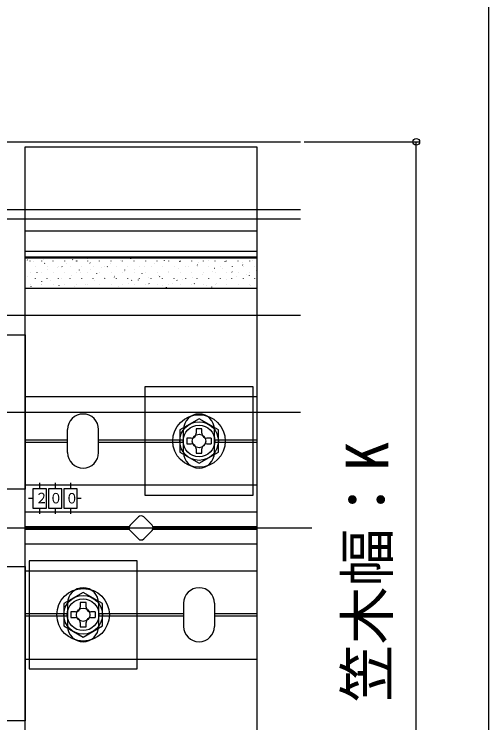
# Model space of a CAD drawing. Units: millimetres, scale not verified. Extents: x -875 to 875, y -1300 to 1292.
# Drawn here: x 752.2 to 875, y -436.3 to -252.8 of the extents above; entities that cross this region are included whole.
import ezdxf
from ezdxf.enums import TextEntityAlignment as Align

# ---------------------------------------------------------------- set-up
doc = ezdxf.new("R2010")
doc.units = ezdxf.units.MM
doc.header["$LTSCALE"] = 8
for name, color, linetype in [('0-3_YKK_12', 2, 'Continuous'), ('0-4_YKK_13', 4, 'Continuous'), ('0-5_YKK_D', 6, 'Continuous'), ('0-6_YKK_ZWAK', 7, 'Continuous'), ('0-7_YSS_K', 3, 'Continuous')]:
    doc.layers.add(name, color=color, linetype=linetype)
doc.styles.add('ＭＳ ゴシック', font='')
doc.styles.get('ＭＳ ゴシック').set_extended_font_data('MS Gothic')

msp = doc.modelspace()

# ---------------------------------------------------------------- linework, layer by layer
at = {"layer": '0-3_YKK_12'}
for p, q in [((224.848, -285.85), (826.228, -285.85)), ((826.228, -305.85), (710, -305.85)), ((826.228, -330.85), (710, -330.85)), ((710, -355.85), (765, -355.85)), ((710, -355.85), (826.228, -355.85))]:
    msp.add_line(p, q, dxfattribs=at)
at = {"layer": '0-4_YKK_13'}
for p, q in [((755, -308.95), (815, -308.95)), ((755, -314.146), (815, -314.146)), ((755, -315.674), (815, -315.674)), ((755, -323.834), (755, -315.674)), ((755, -315.861), (815, -315.861)), ((755.575, -316.467), (755.52, -316.383)), ((756.299, -316.758), (756.299, -316.708)), ((757.083, -316.868), (757.079, -316.858)), ((759.289, -316.758), (759.289, -316.708)), ((759.712, -316.269), (759.708, -316.259)), ((760.079, -317.351), (760.023, -317.268)), ((762.279, -316.758), (762.279, -316.708)), ((765.269, -316.758), (765.269, -316.708)), ((765.807, -317.437), (765.804, -317.428)), ((767.305, -316.431), (767.25, -316.347)), ((768.259, -316.758), (768.259, -316.708)), ((768.419, -316.791), (768.416, -316.782)), ((771.048, -316.192), (771.045, -316.183)), ((771.249, -316.758), (771.249, -316.708)), ((771.808, -317.315), (771.753, -317.232)), ((774.239, -316.758), (774.239, -316.708)), ((777.144, -317.361), (777.141, -317.351)), ((777.229, -316.758), (777.229, -316.708)), ((779.756, -316.715), (779.753, -316.705)), ((780.219, -316.758), (780.219, -316.708)), ((782.385, -316.116), (782.382, -316.106)), ((783.209, -316.758), (783.209, -316.708)), ((786.199, -316.758), (786.199, -316.708)), ((788.481, -317.284), (788.477, -317.274)), ((789.189, -316.758), (789.189, -316.708)), ((790.56, -316.05), (790.505, -315.967)), ((791.093, -316.638), (791.089, -316.628)), ((792.179, -316.758), (792.179, -316.708)), ((793.722, -316.039), (793.718, -316.03)), ((795.063, -316.935), (795.008, -316.851)), ((795.169, -316.758), (795.169, -316.708)), ((798.159, -316.758), (798.159, -316.708)), ((799.817, -317.207), (799.814, -317.198)), ((801.149, -316.758), (801.149, -316.708)), ((802.29, -316.014), (802.234, -315.931)), ((802.429, -316.561), (802.426, -316.552)), ((804.139, -316.758), (804.139, -316.708)), ((805.058, -315.962), (805.055, -315.953)), ((806.793, -316.899), (806.738, -316.815)), ((807.129, -316.758), (807.129, -316.708)), ((810.119, -316.758), (810.119, -316.708)), ((811.154, -317.131), (811.151, -317.121)), ((813.109, -316.758), (813.109, -316.708)), ((813.766, -316.485), (813.763, -316.475)), ((757.674, -318.183), (757.674, -318.133)), ((760.664, -318.183), (760.664, -318.133)), ((760.683, -319.012), (760.68, -319.003)), ((763.312, -318.413), (763.309, -318.404)), ((763.654, -318.183), (763.654, -318.133)), ((764.582, -318.236), (764.527, -318.152)), ((766.644, -318.183), (766.644, -318.133)), ((769.085, -319.12), (769.03, -319.037)), ((769.634, -318.183), (769.634, -318.133)), ((772.02, -318.935), (772.016, -318.926)), ((772.624, -318.183), (772.624, -318.133)), ((774.649, -318.336), (774.645, -318.327)), ((775.614, -318.183), (775.614, -318.133)), ((776.311, -318.2), (776.256, -318.116)), ((778.604, -318.183), (778.604, -318.133)), ((780.815, -319.084), (780.759, -319.001)), ((781.594, -318.183), (781.594, -318.133)), ((783.356, -318.859), (783.353, -318.849)), ((784.584, -318.183), (784.584, -318.133)), ((785.985, -318.26), (785.982, -318.25)), ((787.574, -318.183), (787.574, -318.133)), ((790.564, -318.183), (790.564, -318.133)), ((793.554, -318.183), (793.554, -318.133)), ((794.693, -318.782), (794.69, -318.773)), ((796.544, -318.183), (796.544, -318.133)), ((797.322, -318.183), (797.319, -318.174)), ((799.566, -317.819), (799.511, -317.736)), ((799.534, -318.183), (799.534, -318.133)), ((802.524, -318.183), (802.524, -318.133)), ((803.417, -319.351), (803.414, -319.342)), ((804.07, -318.704), (804.014, -318.62)), ((805.514, -318.183), (805.514, -318.133)), ((806.03, -318.705), (806.026, -318.696)), ((808.504, -318.183), (808.504, -318.133)), ((808.659, -318.107), (808.655, -318.097)), ((811.296, -317.783), (811.241, -317.7)), ((811.494, -318.183), (811.494, -318.133)), ((814.484, -318.183), (814.484, -318.133)), ((814.754, -319.275), (814.751, -319.265)), ((755.575, -320.634), (755.572, -320.625)), ((756.299, -319.798), (756.299, -319.748)), ((757.674, -321.223), (757.674, -321.173)), ((758.071, -319.658), (758.067, -319.649)), ((759.289, -319.798), (759.289, -319.748)), ((760.664, -321.223), (760.664, -321.173)), ((762.279, -319.798), (762.279, -319.748)), ((763.654, -321.223), (763.654, -321.173)), ((764.283, -321.156), (764.28, -321.147)), ((765.269, -319.798), (765.269, -319.748)), ((766.644, -321.223), (766.644, -321.173)), ((766.912, -320.557), (766.909, -320.548)), ((768.259, -319.798), (768.259, -319.748)), ((769.407, -319.581), (769.404, -319.572)), ((769.634, -321.223), (769.634, -321.173)), ((771.249, -319.798), (771.249, -319.748)), ((772.624, -321.223), (772.624, -321.173)), ((773.588, -320.005), (773.533, -319.921)), ((774.239, -319.798), (774.239, -319.748)), ((775.614, -321.223), (775.614, -321.173)), ((775.62, -321.08), (775.617, -321.07)), ((777.229, -319.798), (777.229, -319.748)), ((778.091, -320.889), (778.036, -320.806)), ((778.249, -320.481), (778.245, -320.471)), ((778.604, -321.223), (778.604, -321.173)), ((780.219, -319.798), (780.219, -319.748)), ((780.744, -319.505), (780.741, -319.495)), ((781.594, -321.223), (781.594, -321.173)), ((783.209, -319.798), (783.209, -319.748)), ((784.584, -321.223), (784.584, -321.173)), ((785.318, -319.969), (785.263, -319.885)), ((786.199, -319.798), (786.199, -319.748)), ((786.957, -321.003), (786.953, -320.993)), ((787.574, -321.223), (787.574, -321.173)), ((789.189, -319.798), (789.189, -319.748)), ((789.585, -320.404), (789.582, -320.395)), ((789.821, -320.853), (789.766, -320.77)), ((790.564, -321.223), (790.564, -321.173)), ((792.081, -319.428), (792.077, -319.419)), ((792.179, -319.798), (792.179, -319.748)), ((793.554, -321.223), (793.554, -321.173)), ((795.169, -319.798), (795.169, -319.748)), ((796.544, -321.223), (796.544, -321.173)), ((798.159, -319.798), (798.159, -319.748)), ((798.293, -320.926), (798.29, -320.917)), ((799.534, -321.223), (799.534, -321.173)), ((800.922, -320.327), (800.919, -320.318)), ((801.149, -319.798), (801.149, -319.748)), ((802.524, -321.223), (802.524, -321.173)), ((804.139, -319.798), (804.139, -319.748)), ((805.514, -321.223), (805.514, -321.173)), ((807.129, -319.798), (807.129, -319.748)), ((808.504, -321.223), (808.504, -321.173)), ((808.573, -319.588), (808.518, -319.505)), ((809.63, -320.85), (809.627, -320.84)), ((810.119, -319.798), (810.119, -319.748)), ((811.494, -321.223), (811.494, -321.173)), ((812.259, -320.251), (812.255, -320.241)), ((813.076, -320.472), (813.021, -320.389)), ((813.109, -319.798), (813.109, -319.748)), ((814.484, -321.223), (814.484, -321.173)), ((756.299, -322.838), (756.299, -322.788)), ((759.176, -322.778), (759.172, -322.769)), ((759.34, -322.154), (759.284, -322.07)), ((759.289, -322.838), (759.289, -322.788)), ((761.671, -321.802), (761.668, -321.793)), ((762.279, -322.838), (762.279, -322.788)), ((763.843, -323.038), (763.788, -322.955)), ((765.269, -322.838), (765.269, -322.788)), ((768.259, -322.838), (768.259, -322.788)), ((770.512, -322.702), (770.509, -322.692)), ((771.249, -322.838), (771.249, -322.788)), ((773.008, -321.726), (773.004, -321.716)), ((774.239, -322.838), (774.239, -322.788)), ((777.229, -322.838), (777.229, -322.788)), ((780.219, -322.838), (780.219, -322.788)), ((781.849, -322.625), (781.846, -322.615)), ((782.595, -321.773), (782.539, -321.69)), ((783.209, -322.838), (783.209, -322.788)), ((784.344, -321.649), (784.341, -321.639)), ((786.199, -322.838), (786.199, -322.788)), ((787.098, -322.658), (787.043, -322.574)), ((789.189, -322.838), (789.189, -322.788)), ((792.179, -322.838), (792.179, -322.788)), ((793.186, -322.548), (793.182, -322.539)), ((794.324, -321.737), (794.269, -321.654)), ((795.169, -322.838), (795.169, -322.788)), ((795.681, -321.572), (795.678, -321.563)), ((798.159, -322.838), (798.159, -322.788)), ((798.827, -322.622), (798.772, -322.538)), ((801.149, -322.838), (801.149, -322.788)), ((804.139, -322.838), (804.139, -322.788)), ((804.522, -322.472), (804.519, -322.462)), ((807.018, -321.496), (807.014, -321.486)), ((807.129, -322.838), (807.129, -322.788)), ((810.119, -322.838), (810.119, -322.788)), ((813.109, -322.838), (813.109, -322.788)), ((813.23, -322.994), (813.227, -322.984)), ((756.547, -323.377), (756.543, -323.368)), ((767.883, -323.3), (767.88, -323.291)), ((779.22, -323.224), (779.217, -323.214)), ((787.945, -323.793), (787.941, -323.784)), ((790.557, -323.147), (790.553, -323.138)), ((791.601, -323.542), (791.546, -323.459)), ((799.281, -323.716), (799.278, -323.707)), ((801.893, -323.07), (801.89, -323.061)), ((803.331, -323.506), (803.275, -323.423)), ((810.618, -323.64), (810.615, -323.63)), ((755, -351.85), (815, -351.85)), ((766, -366.35), (766, -360.35)), ((774, -366.35), (774, -360.35)), ((796, -366.35), (796, -360.35)), ((800.75, -360.2), (799.25, -360.2)), ((799.25, -360.2), (799.25, -361.35)), ((800.75, -361.35), (800.75, -360.2)), ((804, -366.35), (804, -360.35)), ((755, -363.05), (766, -363.05)), ((774, -363.05), (796, -363.05)), ((798, -362.6), (796.85, -362.6)), ((803.15, -362.6), (802, -362.6)), ((803.15, -362.6), (803.15, -364.1)), ((804, -363.05), (815, -363.05)), ((755, -363.65), (766, -363.65)), ((774, -363.65), (796, -363.65)), ((802, -364.1), (803.15, -364.1)), ((804, -363.65), (815, -363.65)), ((799.25, -365.35), (799.25, -366.5)), ((799.25, -366.5), (800.75, -366.5)), ((800.75, -366.5), (800.75, -365.35)), ((758.75, -374.14), (758.75, -375.7)), ((762.75, -374.14), (762.75, -375.7)), ((766.75, -374.14), (766.75, -375.7)), ((755, -374.7), (815, -374.7)), ((757, -378.2), (755.829, -378.2)), ((769.535, -378.2), (768.5, -378.2)), ((755, -381.7), (815, -381.7)), ((758.75, -380.7), (758.75, -382.175)), ((762.75, -380.7), (762.75, -382.175)), ((766.75, -380.7), (766.75, -382.175)), ((782.172, -385.143), (784.293, -383.021)), ((785.707, -383.021), (787.828, -385.143)), ((781.925, -385.55), (755, -385.55)), ((755, -386.15), (781.925, -386.15)), ((784.293, -388.678), (782.172, -386.557)), ((787.828, -386.557), (785.707, -388.678)), ((815, -385.55), (788.075, -385.55)), ((788.075, -386.15), (815, -386.15)), ((755, -390), (815, -390)), ((755, -397), (815, -397)), ((766, -405.35), (766, -411.35)), ((770.75, -405.2), (769.25, -405.2)), ((769.25, -405.2), (769.25, -406.35)), ((770.75, -406.35), (770.75, -405.2)), ((774, -405.35), (774, -411.35)), ((796, -405.35), (796, -411.35)), ((804, -405.35), (804, -411.35)), ((755, -408.05), (766, -408.05)), ((755, -408.65), (766, -408.65)), ((768, -407.6), (766.85, -407.6)), ((773.15, -407.6), (772, -407.6)), ((772, -409.1), (773.15, -409.1)), ((773.15, -407.6), (773.15, -409.1)), ((774, -408.05), (796, -408.05)), ((774, -408.65), (796, -408.65)), ((804, -408.05), (815, -408.05)), ((804, -408.65), (815, -408.65)), ((769.25, -410.35), (769.25, -411.5)), ((770.75, -411.5), (770.75, -410.35)), ((769.25, -411.5), (770.75, -411.5)), ((755, -419.85), (815, -419.85))]:
    msp.add_line(p, q, dxfattribs=at)
for points in [[(815, -287.15), (815, -484.55), (755, -484.55), (755, -287.15)], [(755, -335.85), (755, -375.85), (715, -375.85), (715, -335.85)], [(786, -349.35), (786, -377.35), (814, -377.35), (814, -349.35)], [(805, -360.463), (800, -357.576), (795, -360.463), (795, -366.237), (800, -369.123), (805, -366.237)], [(757, -380.7), (760.5, -380.7), (760.5, -375.7), (757, -375.7)], [(761, -380.7), (764.5, -380.7), (764.5, -375.7), (761, -375.7)], [(765, -380.7), (768.5, -380.7), (768.5, -375.7), (765, -375.7)], [(756, -394.35), (756, -422.35), (784, -422.35), (784, -394.35)], [(755, -395.85), (755, -435.85), (715, -435.85), (715, -395.85)], [(775, -405.463), (770, -402.576), (765, -405.463), (765, -411.237), (770, -414.123), (775, -411.237)]]:
    msp.add_lwpolyline(points, close=True, dxfattribs=at)
for points in [[(815, -315.674), (815, -323.834), (755, -323.834)], [(796.85, -362.6), (796.85, -364.1), (798, -364.1)], [(766.85, -407.6), (766.85, -409.1), (768, -409.1)]]:
    msp.add_lwpolyline(points, dxfattribs=at)
for centre, radius in [((800, -363.35), 6.8), ((800, -363.35), 5), ((800, -363.35), 4.1), ((800, -363.35), 1.75), ((770, -408.35), 6.8), ((770, -408.35), 5), ((770, -408.35), 4.1), ((770, -408.35), 1.75)]:
    msp.add_circle(centre, radius, dxfattribs=at)
for centre, radius, start, end in [((770, -360.35), 4, 0, 180), ((800, -360.35), 4, 0, 180), ((798, -361.35), 1.25, 270, 0), ((802, -361.35), 1.25, 180, 270), ((798, -365.35), 1.25, 0, 90), ((802, -365.35), 1.25, 90, 180), ((770, -366.35), 4, 180, 0), ((800, -366.35), 4, 180, 0), ((785, -383.728), 1, 45, 135), ((782.879, -385.85), 1, 135, 225), ((787.121, -385.85), 1, 315, 45), ((785, -387.971), 1, 225, 315), ((770, -405.35), 4, 0, 180), ((800, -405.35), 4, 0, 180), ((768, -406.35), 1.25, 270, 0), ((772, -406.35), 1.25, 180, 270), ((768, -410.35), 1.25, 0, 90), ((772, -410.35), 1.25, 90, 180), ((770, -411.35), 4, 180, 0), ((800, -411.35), 4, 180, 0)]:
    msp.add_arc(centre, radius, start, end, dxfattribs=at)
at = {"layer": '0-5_YKK_D'}
for p, q in [((827.228, -285.85), (857.228, -285.85)), ((856.228, -485.85), (856.228, -285.85))]:
    msp.add_line(p, q, dxfattribs=at)
msp.add_circle((856.228, -285.85), 0.875, dxfattribs=at)
at = {"layer": '0-6_YKK_ZWAK'}
msp.add_lwpolyline([(-875, -1299.7), (875, -1299.7), (875, 1250.3)], dxfattribs=at)
at = {"layer": '0-7_YSS_K'}
for p, q in [((-277.5, -303.35), (826.228, -303.35)), ((-195, -385.85), (829.228, -385.85))]:
    msp.add_line(p, q, dxfattribs=at)

# ---------------------------------------------------------------- texts
at = {"layer": '0-4_YKK_13', "style": 'ＭＳ ゴシック', "width": 0.9}
for s, p in [('２', (757.594, -380.282)), ('０', (761.283, -380.321)), ('０', (765.42, -380.34))]:
    msp.add_text(s, height=2.711, dxfattribs=at).set_placement(p, align=Align.BOTTOM_LEFT)
at = {"layer": '0-5_YKK_D', "style": 'ＭＳ ゴシック'}
msp.add_text('笠木幅：K', height=11, rotation=90, dxfattribs=at).set_placement((852.268, -431.02), align=Align.BOTTOM_LEFT)

doc.saveas('drawing.dxf')
